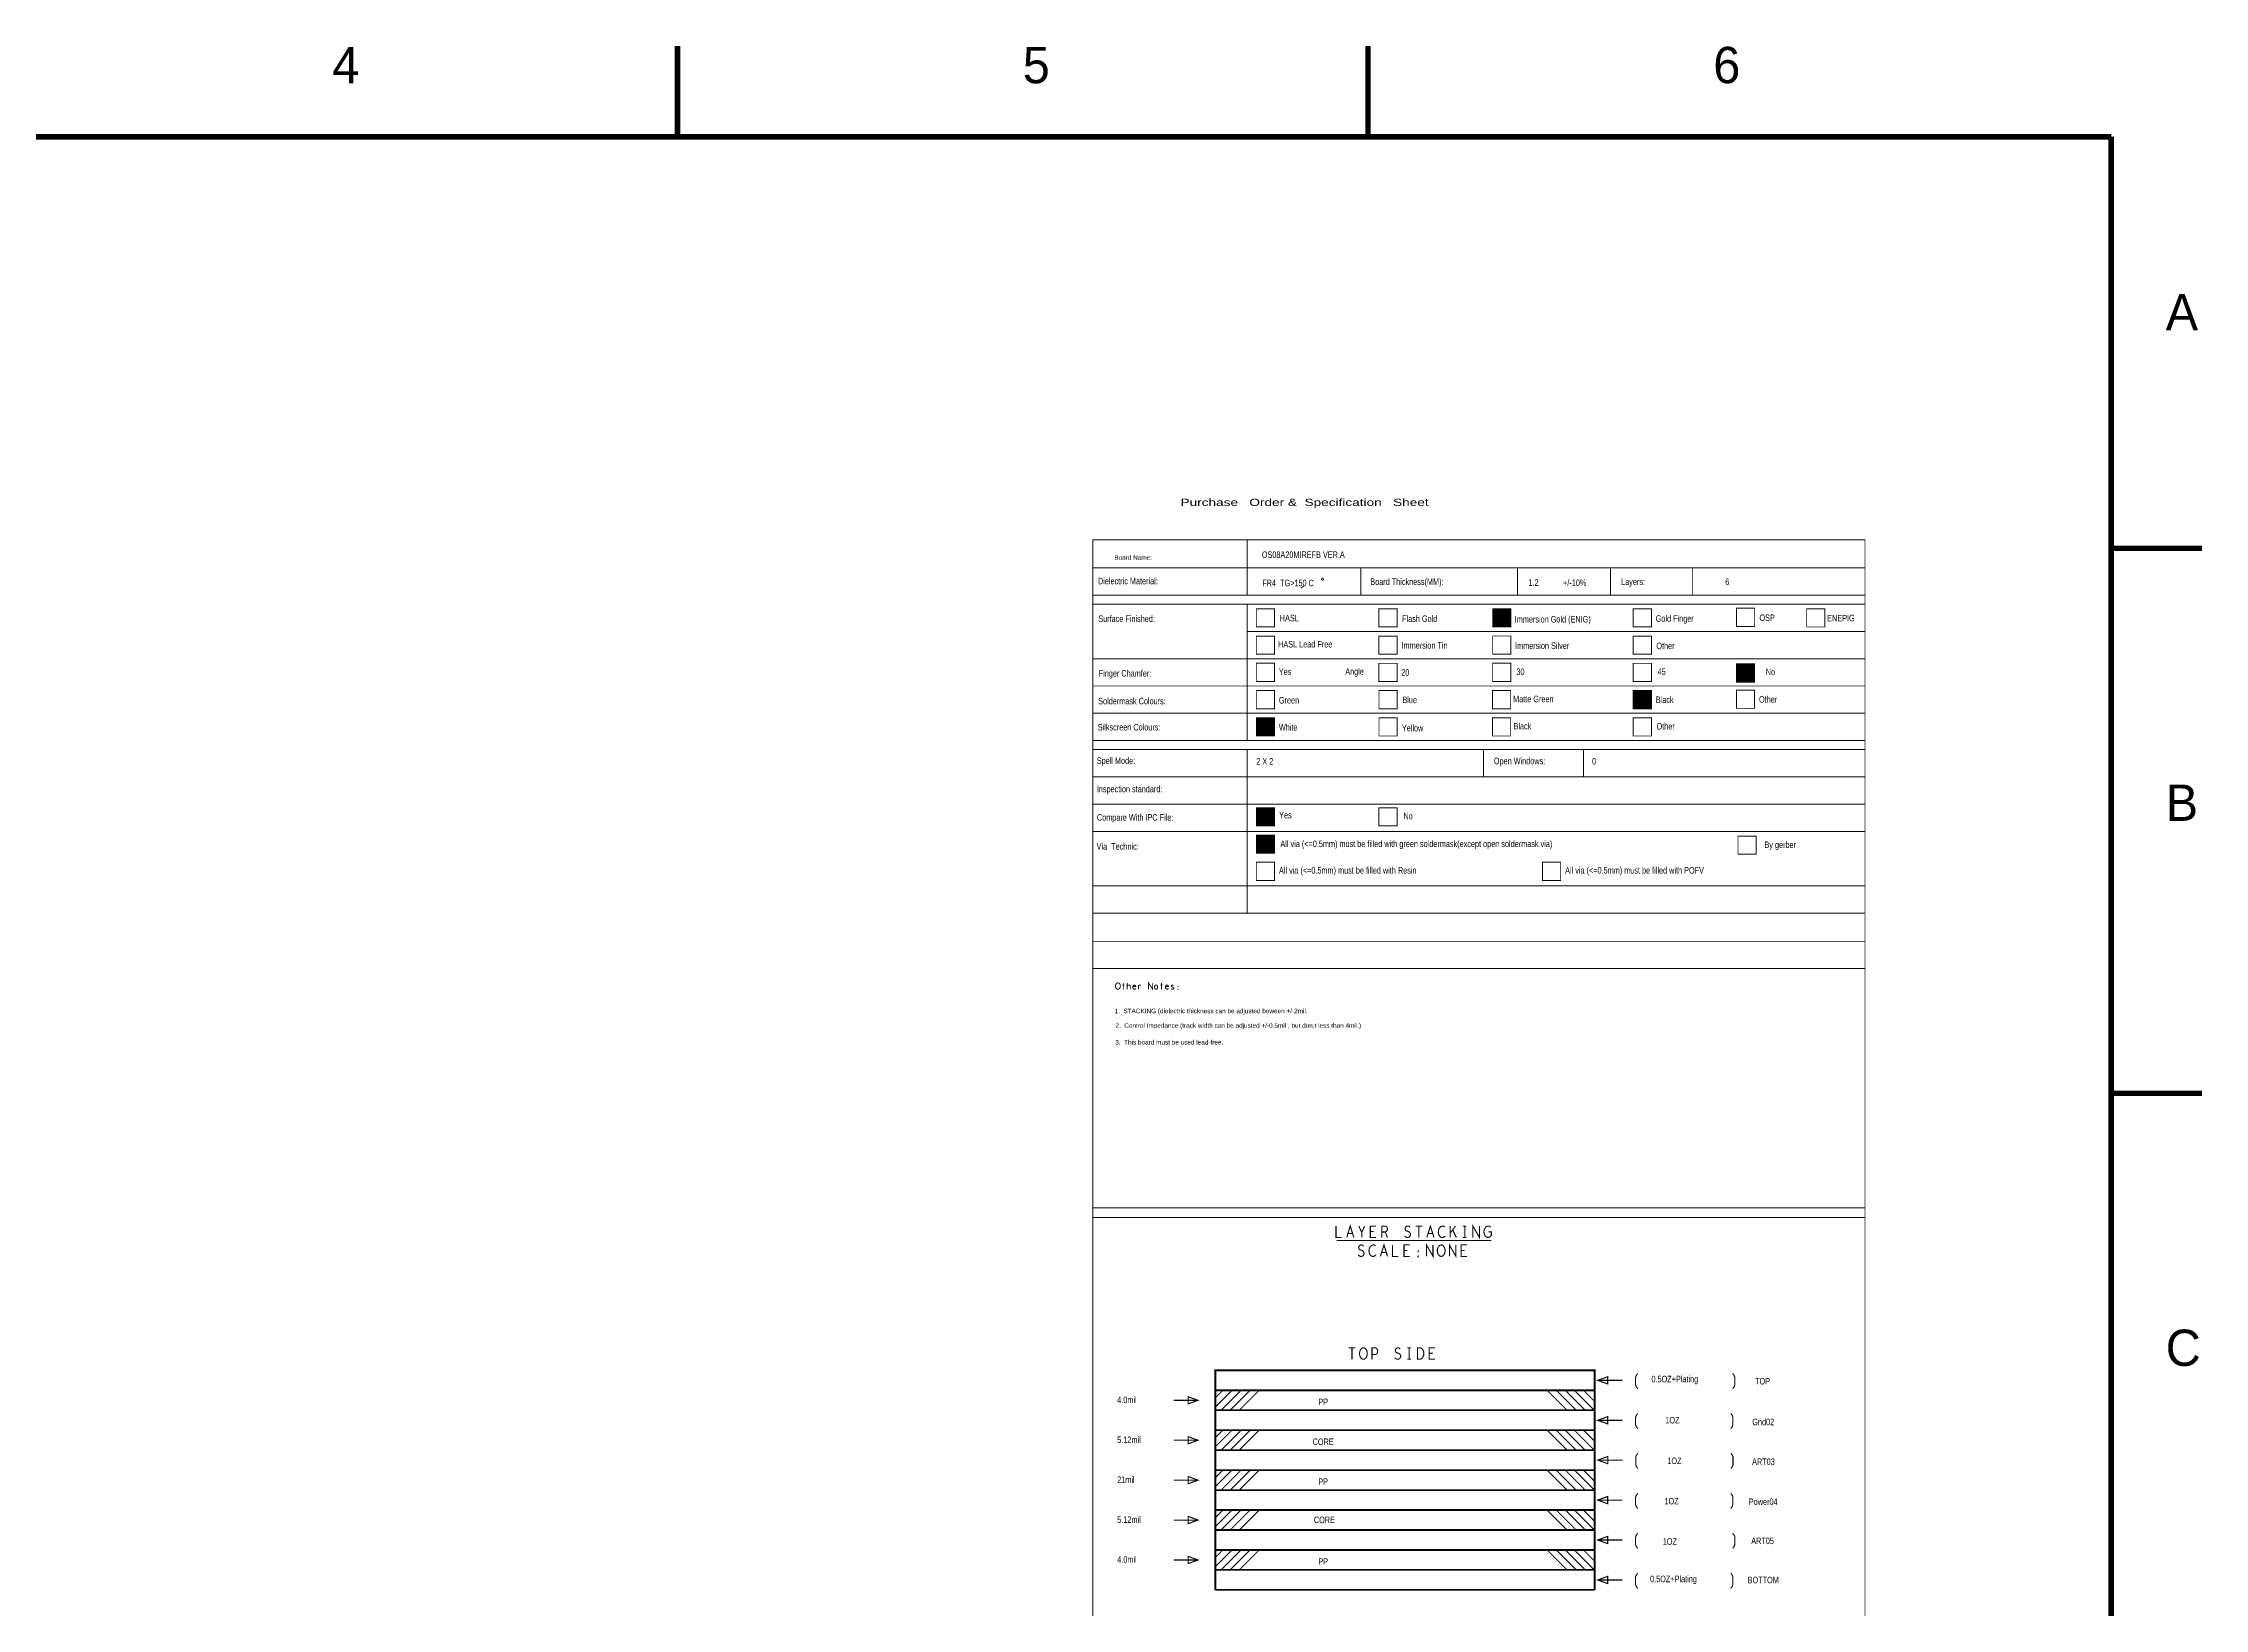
# Model space of a CAD drawing. Extents: x -173 to 447, y -249 to 197.
# Drawn here: x 145 to 447.2, y -21.7 to 197.1 of the extents above; entities that cross this region are included whole.
import ezdxf
from ezdxf.enums import TextEntityAlignment as Align

# ---------------------------------------------------------------- set-up
doc = ezdxf.new("R2010")
doc.units = 0
doc.layers.add('BG_DIMENSION', color=2, linetype='CONTINUOUS')
doc.layers.add('BG_SILKSCREEN_TOP', color=7, linetype='CONTINUOUS')

msp = doc.modelspace()

# ---------------------------------------------------------------- linework, layer by layer
at = {"layer": 'BG_DIMENSION'}
for points, const_width in [([(233.711242, 184.054242), (233.711242, 196.754242)], 0.762), ([(330.231242, 184.054242), (330.231242, 196.754242)], 0.762), ([(-159.734758, 184.054242), (434.117242, 184.054242)], 0.762), ([(434.117242, 184.054242), (434.117242, -235.807758)], 0.762), ([(446.817242, 126.523242), (434.117242, 126.523242)], 0.762), ([(291.755322, 123.793504), (399.705322, 123.793504)], 0.130048), ([(320.838322, 120.955562), (321.331082, 121.301002)], 0.127), ([(329.225402, 119.983504), (329.225402, 123.793504)], 0.130048), ([(351.13468, 119.991124), (351.13468, 123.793504)], 0.130048), ([(364.145322, 119.983504), (364.145322, 123.793504)], 0.130048), ([(375.613422, 119.983504), (375.613422, 123.793504)], 0.130048), ([(291.755322, 119.983504), (399.705322, 119.983504)], 0.130048), ([(291.755322, 118.713504), (399.705322, 118.713504)], 0.130048), ([(313.345322, 114.903504), (313.345322, 118.713504)], 0.130048), ([(317.155322, 115.533424), (317.155322, 118.073424), (314.615322, 118.073424), (314.615322, 115.533424), (317.155322, 115.533424)], 0.130048), ([(334.29448, 115.53317), (334.29448, 118.07317), (331.75448, 118.07317), (331.75448, 115.53317), (334.29448, 115.53317)], 0.130048), ([(350.194626, 115.54333), (350.194626, 118.08333), (347.654626, 118.08333), (347.654626, 115.54333), (350.194626, 115.54333)], 0.130048), ([(347.654626, 118.08333), (350.194626, 118.08333), (350.194626, 115.54333), (347.654626, 115.54333), (347.654626, 118.08333)], 0.130048), ([(350.194626, 115.54333), (350.194626, 118.08333), (347.654626, 118.08333), (347.654626, 115.54333), (350.194626, 115.54333)], 0.130048), ([(347.824044, 115.702588), (347.824044, 117.982492), (350.103948, 117.982492), (350.103948, 115.702588), (347.824044, 115.702588)], 0.29972), ([(347.824044, 117.900196), (350.103948, 117.900196)], 0.130048), ([(347.824044, 117.795548), (350.103948, 117.795548)], 0.130048), ([(369.85448, 115.53317), (369.85448, 118.07317), (367.31448, 118.07317), (367.31448, 115.53317), (369.85448, 115.53317)], 0.130048), ([(384.282696, 115.605814), (384.282696, 118.145814), (381.742696, 118.145814), (381.742696, 115.605814), (384.282696, 115.605814)], 0.130048), ([(394.087096, 115.529614), (394.087096, 118.069614), (391.547096, 118.069614), (391.547096, 115.529614), (394.087096, 115.529614)], 0.130048), ([(313.345322, 114.903504), (399.705322, 114.903504)], 0.130048), ([(313.345322, 111.093504), (313.345322, 114.903504)], 0.130048), ([(347.824044, 117.6909), (350.103948, 117.6909)], 0.130048), ([(347.824044, 117.586252), (350.103948, 117.586252)], 0.130048), ([(347.824044, 117.481604), (350.103948, 117.481604)], 0.130048), ([(347.824044, 117.376956), (350.103948, 117.376956)], 0.130048), ([(347.824044, 117.272308), (350.103948, 117.272308)], 0.130048), ([(347.824044, 117.16766), (350.103948, 117.16766)], 0.130048), ([(347.824044, 117.063012), (350.103948, 117.063012)], 0.130048), ([(347.824044, 116.958364), (350.103948, 116.958364)], 0.130048), ([(347.824044, 116.853716), (350.103948, 116.853716)], 0.130048), ([(347.824044, 116.749068), (350.103948, 116.749068)], 0.130048), ([(347.824044, 116.64442), (350.103948, 116.64442)], 0.130048), ([(347.824044, 116.539772), (350.103948, 116.539772)], 0.130048), ([(347.824044, 116.435124), (350.103948, 116.435124)], 0.130048), ([(347.824044, 116.330476), (350.103948, 116.330476)], 0.130048), ([(347.824044, 116.225828), (350.103948, 116.225828)], 0.130048), ([(347.824044, 116.12118), (350.103948, 116.12118)], 0.130048), ([(347.824044, 116.016532), (350.103948, 116.016532)], 0.130048), ([(347.824044, 115.911884), (350.103948, 115.911884)], 0.130048), ([(347.824044, 115.807236), (350.103948, 115.807236)], 0.130048), ([(317.155322, 111.723424), (317.155322, 114.263424), (314.615322, 114.263424), (314.615322, 111.723424), (317.155322, 111.723424)], 0.130048), ([(334.29448, 111.72317), (334.29448, 114.26317), (331.75448, 114.26317), (331.75448, 111.72317), (334.29448, 111.72317)], 0.130048), ([(350.194626, 111.73333), (350.194626, 114.27333), (347.654626, 114.27333), (347.654626, 111.73333), (350.194626, 111.73333)], 0.130048), ([(369.85448, 111.72317), (369.85448, 114.26317), (367.31448, 114.26317), (367.31448, 111.72317), (369.85448, 111.72317)], 0.130048), ([(291.755322, 111.093504), (399.705322, 111.093504)], 0.130048), ([(313.345322, 107.283504), (313.345322, 111.093504)], 0.130048), ([(317.155322, 107.913424), (317.155322, 110.453424), (314.615322, 110.453424), (314.615322, 107.913424), (317.155322, 107.913424)], 0.130048), ([(334.29448, 107.91317), (334.29448, 110.45317), (331.75448, 110.45317), (331.75448, 107.91317), (334.29448, 107.91317)], 0.130048), ([(350.194626, 107.92333), (350.194626, 110.46333), (347.654626, 110.46333), (347.654626, 107.92333), (350.194626, 107.92333)], 0.130048), ([(369.844574, 107.91317), (369.844574, 110.45317), (367.304574, 110.45317), (367.304574, 107.91317), (369.844574, 107.91317)], 0.130048), ([(384.256026, 107.79633), (384.256026, 110.33633), (381.716026, 110.33633), (381.716026, 107.79633), (384.256026, 107.79633)], 0.130048), ([(381.716026, 110.33633), (384.256026, 110.33633), (384.256026, 107.79633), (381.716026, 107.79633), (381.716026, 110.33633)], 0.130048), ([(384.256026, 107.79633), (384.256026, 110.33633), (381.716026, 110.33633), (381.716026, 107.79633), (384.256026, 107.79633)], 0.130048), ([(384.257296, 107.833414), (384.257296, 110.373414), (381.717296, 110.373414), (381.717296, 107.833414), (384.257296, 107.833414)], 0.130048), ([(381.885444, 107.955588), (381.885444, 110.235492), (384.165348, 110.235492), (384.165348, 107.955588), (381.885444, 107.955588)], 0.29972), ([(381.885444, 110.153196), (384.165348, 110.153196)], 0.130048), ([(381.885444, 110.048548), (384.165348, 110.048548)], 0.130048), ([(381.885444, 109.9439), (384.165348, 109.9439)], 0.130048), ([(381.885444, 109.839252), (384.165348, 109.839252)], 0.130048), ([(381.885444, 109.734604), (384.165348, 109.734604)], 0.130048), ([(381.885444, 109.629956), (384.165348, 109.629956)], 0.130048), ([(381.885444, 109.525308), (384.165348, 109.525308)], 0.130048), ([(381.885444, 109.42066), (384.165348, 109.42066)], 0.130048), ([(381.885444, 109.316012), (384.165348, 109.316012)], 0.130048), ([(381.885444, 109.211364), (384.165348, 109.211364)], 0.130048), ([(381.885444, 109.106716), (384.165348, 109.106716)], 0.130048), ([(381.885444, 109.002068), (384.165348, 109.002068)], 0.130048), ([(381.885444, 108.89742), (384.165348, 108.89742)], 0.130048), ([(381.885444, 108.792772), (384.165348, 108.792772)], 0.130048), ([(291.755322, 107.283504), (399.705322, 107.283504)], 0.130048), ([(313.345322, 103.473504), (313.345322, 107.283504)], 0.130048), ([(317.155322, 104.103424), (317.155322, 106.643424), (314.615322, 106.643424), (314.615322, 104.103424), (317.155322, 104.103424)], 0.130048), ([(317.155322, 104.103424), (317.155322, 106.643424), (314.615322, 106.643424), (314.615322, 104.103424), (317.155322, 104.103424)], 0.130048), ([(334.305402, 104.103424), (334.305402, 106.643424), (331.765402, 106.643424), (331.765402, 104.103424), (334.305402, 104.103424)], 0.130048), ([(350.175322, 104.103424), (350.175322, 106.643424), (347.635322, 106.643424), (347.635322, 104.103424), (350.175322, 104.103424)], 0.130048), ([(369.844574, 104.10317), (369.844574, 106.64317), (367.304574, 106.64317), (367.304574, 104.10317), (369.844574, 104.10317)], 0.130048), ([(367.45037, 104.258872), (367.45037, 106.538776), (369.730274, 106.538776), (369.730274, 104.258872), (367.45037, 104.258872)], 0.29972), ([(367.45037, 106.45648), (369.730274, 106.45648)], 0.130048), ([(367.45037, 106.351832), (369.730274, 106.351832)], 0.130048), ([(367.45037, 106.247184), (369.730274, 106.247184)], 0.130048), ([(367.45037, 106.142536), (369.730274, 106.142536)], 0.130048), ([(367.45037, 106.037888), (369.730274, 106.037888)], 0.130048), ([(367.45037, 105.93324), (369.730274, 105.93324)], 0.130048), ([(367.45037, 105.828592), (369.730274, 105.828592)], 0.130048), ([(367.45037, 105.723944), (369.730274, 105.723944)], 0.130048), ([(384.271774, 104.15397), (384.271774, 106.69397), (381.731774, 106.69397), (381.731774, 104.15397), (384.271774, 104.15397)], 0.130048), ([(381.885444, 108.688124), (384.165348, 108.688124)], 0.130048), ([(381.885444, 108.583476), (384.165348, 108.583476)], 0.130048), ([(381.885444, 108.478828), (384.165348, 108.478828)], 0.130048), ([(381.885444, 108.37418), (384.165348, 108.37418)], 0.130048), ([(381.885444, 108.269532), (384.165348, 108.269532)], 0.130048), ([(381.885444, 108.164884), (384.165348, 108.164884)], 0.130048), ([(381.885444, 108.060236), (384.165348, 108.060236)], 0.130048), ([(291.755322, 103.473504), (399.705322, 103.473504)], 0.130048), ([(313.345322, 99.663504), (313.345322, 103.473504)], 0.130048), ([(317.155322, 100.293424), (317.155322, 102.833424), (314.615322, 102.833424), (314.615322, 100.293424), (317.155322, 100.293424)], 0.130048), ([(317.155322, 100.293424), (317.155322, 102.833424), (314.615322, 102.833424), (314.615322, 100.293424), (317.155322, 100.293424)], 0.130048), ([(314.74537, 100.423472), (314.74537, 102.703376), (317.025274, 102.703376), (317.025274, 100.423472), (314.74537, 100.423472)], 0.29972), ([(334.305402, 100.293424), (334.305402, 102.833424), (331.765402, 102.833424), (331.765402, 100.293424), (334.305402, 100.293424)], 0.130048), ([(350.175322, 100.293424), (350.175322, 102.833424), (347.635322, 102.833424), (347.635322, 100.293424), (350.175322, 100.293424)], 0.130048), ([(369.844574, 100.29317), (369.844574, 102.83317), (367.304574, 102.83317), (367.304574, 100.29317), (369.844574, 100.29317)], 0.130048), ([(367.44529, 104.476042), (369.725194, 104.476042)], 0.130048), ([(367.45037, 105.619296), (369.730274, 105.619296)], 0.130048), ([(367.45037, 105.514648), (369.730274, 105.514648)], 0.130048), ([(367.45037, 105.41), (369.730274, 105.41)], 0.130048), ([(367.45037, 105.305352), (369.730274, 105.305352)], 0.130048), ([(367.45037, 105.200704), (369.730274, 105.200704)], 0.130048), ([(367.45037, 105.096056), (369.730274, 105.096056)], 0.130048), ([(367.45037, 104.991408), (369.730274, 104.991408)], 0.130048), ([(367.45037, 104.88676), (369.730274, 104.88676)], 0.130048), ([(367.45037, 104.782112), (369.730274, 104.782112)], 0.130048), ([(367.45037, 104.677464), (369.730274, 104.677464)], 0.130048), ([(367.45037, 104.572816), (369.730274, 104.572816)], 0.130048), ([(291.755322, 99.663504), (399.705322, 99.663504)], 0.130048), ([(314.74537, 102.62108), (317.025274, 102.62108)], 0.130048), ([(314.74537, 102.516432), (317.025274, 102.516432)], 0.130048), ([(314.74537, 102.411784), (317.025274, 102.411784)], 0.130048), ([(314.74537, 102.307136), (317.025274, 102.307136)], 0.130048), ([(314.74537, 102.202488), (317.025274, 102.202488)], 0.130048), ([(314.74537, 102.09784), (317.025274, 102.09784)], 0.130048), ([(314.74537, 101.993192), (317.025274, 101.993192)], 0.130048), ([(314.74537, 101.888544), (317.025274, 101.888544)], 0.130048), ([(314.74537, 101.783896), (317.025274, 101.783896)], 0.130048), ([(314.74537, 101.679248), (317.025274, 101.679248)], 0.130048), ([(314.74537, 101.5746), (317.025274, 101.5746)], 0.130048), ([(314.74537, 101.469952), (317.025274, 101.469952)], 0.130048), ([(314.74537, 101.365304), (317.025274, 101.365304)], 0.130048), ([(314.74537, 101.260656), (317.025274, 101.260656)], 0.130048), ([(314.74537, 101.156008), (317.025274, 101.156008)], 0.130048), ([(314.74537, 101.05136), (317.025274, 101.05136)], 0.130048), ([(314.74537, 100.946712), (317.025274, 100.946712)], 0.130048), ([(314.74537, 100.842064), (317.025274, 100.842064)], 0.130048), ([(314.74537, 100.737416), (317.025274, 100.737416)], 0.130048), ([(314.74537, 100.632768), (317.025274, 100.632768)], 0.130048), ([(314.74537, 100.52812), (317.025274, 100.52812)], 0.130048), ([(291.755322, 98.393504), (399.705322, 98.393504)], 0.130048), ([(313.345322, 90.763344), (313.345322, 98.333306)], 0.130048), ([(346.365322, 94.553278), (346.365322, 98.403156)], 0.130048), ([(360.335322, 94.573344), (360.335322, 98.393504)], 0.130048), ([(291.755322, 94.573344), (399.705322, 94.573344)], 0.130048), ([(291.755322, 90.763344), (399.705322, 90.763344)], 0.130048), ([(313.345322, 86.953344), (313.345322, 90.763344)], 0.130048), ([(317.160402, 87.720424), (317.160402, 90.260424), (314.620402, 90.260424), (314.620402, 87.720424), (317.160402, 87.720424)], 0.130048), ([(317.160402, 87.720424), (317.160402, 90.260424), (314.620402, 90.260424), (314.620402, 87.720424), (317.160402, 87.720424)], 0.130048), ([(314.75045, 87.850472), (314.75045, 90.130376), (317.030354, 90.130376), (317.030354, 87.850472), (314.75045, 87.850472)], 0.29972), ([(314.74537, 89.92108), (317.025274, 89.92108)], 0.130048), ([(314.75045, 90.04808), (317.030354, 90.04808)], 0.130048), ([(314.75045, 89.943432), (317.030354, 89.943432)], 0.130048), ([(314.75045, 89.838784), (317.030354, 89.838784)], 0.130048), ([(314.75045, 89.734136), (317.030354, 89.734136)], 0.130048), ([(314.75045, 89.629488), (317.030354, 89.629488)], 0.130048), ([(314.75045, 89.52484), (317.030354, 89.52484)], 0.130048), ([(314.75045, 89.420192), (317.030354, 89.420192)], 0.130048), ([(314.75045, 89.315544), (317.030354, 89.315544)], 0.130048), ([(314.75045, 89.210896), (317.030354, 89.210896)], 0.130048), ([(314.75045, 89.106248), (317.030354, 89.106248)], 0.130048), ([(314.75045, 89.0016), (317.030354, 89.0016)], 0.130048), ([(314.75045, 88.896952), (317.030354, 88.896952)], 0.130048), ([(314.75045, 88.792304), (317.030354, 88.792304)], 0.130048), ([(314.75045, 88.687656), (317.030354, 88.687656)], 0.130048), ([(314.75045, 88.583008), (317.030354, 88.583008)], 0.130048), ([(314.75045, 88.47836), (317.030354, 88.47836)], 0.130048), ([(314.75045, 88.373712), (317.030354, 88.373712)], 0.130048), ([(314.75045, 88.269064), (317.030354, 88.269064)], 0.130048), ([(314.75045, 88.164416), (317.030354, 88.164416)], 0.130048), ([(314.75045, 88.059768), (317.030354, 88.059768)], 0.130048), ([(314.75045, 87.95512), (317.030354, 87.95512)], 0.130048), ([(334.300322, 87.720424), (334.300322, 90.260424), (331.760322, 90.260424), (331.760322, 87.720424), (334.300322, 87.720424)], 0.130048), ([(291.755322, 86.953344), (399.705322, 86.953344)], 0.130048), ([(313.345322, 83.143344), (313.345322, 86.953344)], 0.130048), ([(317.155322, 83.910424), (317.155322, 86.450424), (314.615322, 86.450424), (314.615322, 83.910424), (317.155322, 83.910424)], 0.130048), ([(317.155322, 83.910424), (317.155322, 86.450424), (314.615322, 86.450424), (314.615322, 83.910424), (317.155322, 83.910424)], 0.130048), ([(317.155322, 83.910424), (317.155322, 86.450424), (314.615322, 86.450424), (314.615322, 83.910424), (317.155322, 83.910424)], 0.130048), ([(314.74537, 84.040472), (314.74537, 86.320376), (317.025274, 86.320376), (317.025274, 84.040472), (314.74537, 84.040472)], 0.29972), ([(314.74537, 86.23808), (317.025274, 86.23808)], 0.130048), ([(314.74537, 86.133432), (317.025274, 86.133432)], 0.130048), ([(314.74537, 86.028784), (317.025274, 86.028784)], 0.130048), ([(314.74537, 85.924136), (317.025274, 85.924136)], 0.130048), ([(314.74537, 85.819488), (317.025274, 85.819488)], 0.130048), ([(314.74537, 85.71484), (317.025274, 85.71484)], 0.130048), ([(314.74537, 85.610192), (317.025274, 85.610192)], 0.130048), ([(314.74537, 85.505544), (317.025274, 85.505544)], 0.130048), ([(314.74537, 85.400896), (317.025274, 85.400896)], 0.130048), ([(314.74537, 85.296248), (317.025274, 85.296248)], 0.130048), ([(314.74537, 85.1916), (317.025274, 85.1916)], 0.130048), ([(314.74537, 85.086952), (317.025274, 85.086952)], 0.130048), ([(314.74537, 84.982304), (317.025274, 84.982304)], 0.130048), ([(314.74537, 84.877656), (317.025274, 84.877656)], 0.130048), ([(314.74537, 84.773008), (317.025274, 84.773008)], 0.130048), ([(314.74537, 84.66836), (317.025274, 84.66836)], 0.130048), ([(314.74537, 84.563712), (317.025274, 84.563712)], 0.130048), ([(384.485642, 83.758024), (384.485642, 86.298024), (381.945642, 86.298024), (381.945642, 83.758024), (384.485642, 83.758024)], 0.130048), ([(313.345322, 79.333344), (313.345322, 83.143344)], 0.130048), ([(317.155322, 80.100424), (317.155322, 82.640424), (314.615322, 82.640424), (314.615322, 80.100424), (317.155322, 80.100424)], 0.130048), ([(314.74537, 84.459064), (317.025274, 84.459064)], 0.130048), ([(314.74537, 84.354416), (317.025274, 84.354416)], 0.130048), ([(314.74537, 84.249768), (317.025274, 84.249768)], 0.130048), ([(314.74537, 84.14512), (317.025274, 84.14512)], 0.130048), ([(357.160322, 80.100424), (357.160322, 82.640424), (354.620322, 82.640424), (354.620322, 80.100424), (357.160322, 80.100424)], 0.130048), ([(291.755322, 79.333344), (399.705322, 79.333344)], 0.130048), ([(313.345322, 75.523344), (313.345322, 79.333344)], 0.130048), ([(291.755322, 77.045312), (291.755322, -176.16678)], 0.130048), ([(291.755322, 75.523344), (399.705322, 75.523344)], 0.130048), ([(399.705322, 75.453494), (399.705322, -175.986694)], 0.130048), ([(291.755322, 71.543164), (399.705322, 71.543164)], 0.130048), ([(291.755322, 67.803268), (399.705322, 67.803268)], 0.130048), ([(295.269158, 64.88684), (295.167558, 64.901572), (295.078658, 64.961008), (295.002458, 65.049908), (294.951658, 65.15354), (294.926258, 65.272158), (294.926258, 65.390522), (294.951658, 65.50914), (295.002458, 65.612772), (295.078658, 65.701672), (295.167558, 65.761108), (295.269158, 65.77584), (295.370758, 65.761108), (295.459658, 65.701672), (295.535858, 65.612772), (295.586658, 65.50914), (295.612058, 65.390522), (295.612058, 65.272158), (295.586658, 65.15354), (295.535858, 65.049908), (295.459658, 64.961008), (295.370758, 64.901572), (295.269158, 64.88684)], 0.130048), ([(295.853358, 65.479422), (296.208958, 65.479422)], 0.130048), ([(296.031158, 65.77584), (296.031158, 64.88684)], 0.130048), ([(296.577258, 64.88684), (296.577258, 65.77584)], 0.130048), ([(296.577258, 65.346072), (296.640758, 65.42024), (296.704258, 65.46469), (296.805858, 65.479422), (296.882058, 65.46469), (296.970958, 65.405508), (297.009058, 65.316608), (297.009058, 64.88684)], 0.130048), ([(297.364658, 65.28689), (297.771058, 65.28689), (297.732958, 65.390522), (297.669458, 65.449958), (297.580558, 65.479422), (297.491658, 65.46469), (297.415458, 65.42024), (297.364658, 65.316608), (297.339258, 65.227708), (297.339258, 65.138808), (297.364658, 65.049908), (297.428158, 64.961008), (297.504358, 64.901572), (297.593258, 64.88684), (297.682158, 64.916558), (297.771058, 65.005458)], 0.130048), ([(298.139358, 65.361058), (298.202858, 65.42024), (298.266358, 65.46469), (298.355258, 65.479422), (298.418758, 65.46469), (298.494958, 65.42024)], 0.130048), ([(298.139358, 64.88684), (298.139358, 65.479422)], 0.130048), ([(299.549058, 64.88684), (299.549058, 65.77584), (300.133258, 64.88684), (300.133258, 65.77584)], 0.130048), ([(300.603158, 64.88684), (300.526958, 64.901572), (300.450758, 64.961008), (300.399958, 65.06464), (300.374558, 65.183258), (300.399958, 65.301622), (300.450758, 65.405508), (300.526958, 65.46469), (300.603158, 65.479422), (300.679358, 65.46469), (300.755558, 65.405508), (300.806358, 65.301622), (300.819058, 65.183258), (300.806358, 65.06464), (300.755558, 64.961008), (300.679358, 64.901572), (300.603158, 64.88684)], 0.130048), ([(301.187358, 65.479422), (301.542958, 65.479422)], 0.130048), ([(301.365158, 65.77584), (301.365158, 64.88684)], 0.130048), ([(301.936658, 65.28689), (302.343058, 65.28689), (302.304958, 65.390522), (302.241458, 65.449958), (302.152558, 65.479422), (302.063658, 65.46469), (301.987458, 65.42024), (301.936658, 65.316608), (301.911258, 65.227708), (301.911258, 65.138808), (301.936658, 65.049908), (302.000158, 64.961008), (302.076358, 64.901572), (302.165258, 64.88684), (302.254158, 64.916558), (302.343058, 65.005458)], 0.130048), ([(302.698658, 64.990472), (302.762158, 64.93129), (302.851058, 64.88684), (302.927258, 64.88684), (303.003458, 64.916558), (303.054258, 64.961008), (303.079658, 65.02019), (303.066958, 65.10909), (303.016158, 65.15354), (302.787558, 65.24244), (302.736758, 65.346072), (302.762158, 65.42024), (302.812958, 65.46469), (302.889158, 65.479422), (302.965358, 65.46469), (303.041558, 65.42024)], 0.130048), ([(303.651158, 65.257172), (303.625758, 65.272158), (303.625758, 65.301622), (303.651158, 65.316608), (303.676558, 65.301622), (303.676558, 65.272158), (303.651158, 65.257172)], 0.130048), ([(303.651158, 64.857122), (303.625758, 64.872108), (303.625758, 64.901572), (303.651158, 64.916558), (303.676558, 64.901572), (303.676558, 64.872108), (303.651158, 64.857122)], 0.130048), ([(446.817242, 50.323242), (434.117242, 50.323242)], 0.762), ([(291.755322, 34.33318), (399.705322, 34.33318)], 0.130048), ([(291.755322, 32.97428), (399.705322, 32.97428)], 0.130048), ([(325.75246, 31.783528), (325.75246, 30.183328), (326.548496, 30.183328)], 0.1524), ([(327.253346, 30.183328), (327.750678, 31.783528), (328.24801, 30.183328)], 0.1524), ([(328.06894, 30.743398), (327.432416, 30.743398)], 0.1524), ([(329.350878, 30.183328), (329.350878, 30.903418), (328.95286, 31.783528)], 0.1524), ([(329.748896, 31.783528), (329.350878, 30.903418)], 0.1524), ([(331.349096, 30.183328), (330.55306, 30.183328), (330.55306, 31.783528), (331.349096, 31.783528)], 0.1524), ([(331.03058, 31.010098), (330.55306, 31.010098)], 0.1524), ([(332.15326, 30.183328), (332.15326, 31.783528), (332.650846, 31.783528), (332.80985, 31.703518), (332.909418, 31.596838), (332.949296, 31.383478), (332.909418, 31.170118), (332.790038, 31.036768), (332.650846, 30.956758), (332.15326, 30.956758)], 0.1524), ([(332.650846, 30.956758), (332.949296, 30.183328)], 0.1524), ([(335.333848, 30.396688), (335.493106, 30.263338), (335.672176, 30.183328), (335.83118, 30.183328), (335.990438, 30.263338), (336.109818, 30.396688), (336.169508, 30.583378), (336.12963, 30.770068), (336.030316, 30.930088), (335.851246, 31.036768), (335.612486, 31.090108), (335.47304, 31.196788), (335.41335, 31.383478), (335.453228, 31.570168), (335.552796, 31.703518), (335.691988, 31.783528), (335.83118, 31.783528), (335.970626, 31.730188), (336.090006, 31.596838)], 0.1524), ([(336.89417, 31.783528), (337.809586, 31.783528)], 0.1524), ([(337.351878, 31.783528), (337.351878, 30.183328)], 0.1524), ([(338.454746, 30.183328), (338.952078, 31.783528), (339.44941, 30.183328)], 0.1524), ([(339.27034, 30.743398), (338.633816, 30.743398)], 0.1524), ([(340.98992, 31.650178), (340.87054, 31.730188), (340.731348, 31.783528), (340.57209, 31.783528), (340.39302, 31.703518), (340.253828, 31.570168), (340.15426, 31.410148), (340.074758, 31.143448), (340.054946, 30.903418), (340.09457, 30.663388), (340.15426, 30.503368), (340.27364, 30.343348), (340.413086, 30.236668), (340.552278, 30.183328), (340.69147, 30.183328), (340.830916, 30.236668), (340.950296, 30.316678), (341.04961, 30.423358)], 0.1524), ([(342.47074, 31.783528), (341.714836, 30.796738)], 0.1524), ([(341.714836, 30.183328), (341.714836, 31.783528)], 0.1524), ([(342.59012, 30.183328), (342.05291, 31.250128)], 0.1524), ([(343.513918, 31.783528), (343.991438, 31.783528)], 0.1524), ([(343.513918, 30.183328), (343.991438, 30.183328)], 0.1524), ([(343.752678, 31.783528), (343.752678, 30.183328)], 0.1524), ([(344.89517, 30.183328), (344.89517, 31.783528), (345.810586, 30.183328), (345.810586, 31.783528)], 0.1524), ([(347.072458, 30.983428), (347.470476, 30.983428), (347.470476, 30.503368), (347.351096, 30.343348), (347.21165, 30.236668), (347.012768, 30.183328), (346.813886, 30.236668), (346.67444, 30.343348), (346.55506, 30.503368), (346.475558, 30.690058), (346.43568, 30.903418), (346.43568, 31.090108), (346.475558, 31.250128), (346.55506, 31.436818), (346.67444, 31.596838), (346.79382, 31.703518), (346.953078, 31.783528), (347.09227, 31.783528), (347.251528, 31.730188), (347.370908, 31.623508)], 0.1524), ([(347.473778, 29.751528), (325.858378, 29.751528)], 0.1524), ([(328.844148, 27.755088), (329.003406, 27.621738), (329.182476, 27.541728), (329.34148, 27.541728), (329.500738, 27.621738), (329.620118, 27.755088), (329.679808, 27.941778), (329.63993, 28.128468), (329.540616, 28.288488), (329.361546, 28.395168), (329.122786, 28.448508), (328.98334, 28.555188), (328.92365, 28.741878), (328.963528, 28.928568), (329.063096, 29.061918), (329.202288, 29.141928), (329.34148, 29.141928), (329.480926, 29.088588), (329.600306, 28.955238)], 0.1524), ([(331.29982, 29.008578), (331.18044, 29.088588), (331.041248, 29.141928), (330.88199, 29.141928), (330.70292, 29.061918), (330.563728, 28.928568), (330.46416, 28.768548), (330.384658, 28.501848), (330.364846, 28.261818), (330.40447, 28.021788), (330.46416, 27.861768), (330.58354, 27.701748), (330.722986, 27.595068), (330.862178, 27.541728), (331.00137, 27.541728), (331.140816, 27.595068), (331.260196, 27.675078), (331.35951, 27.781758)], 0.1524), ([(331.965046, 27.541728), (332.462378, 29.141928), (332.95971, 27.541728)], 0.1524), ([(332.78064, 28.101798), (332.144116, 28.101798)], 0.1524), ([(333.66456, 29.141928), (333.66456, 27.541728), (334.460596, 27.541728)], 0.1524), ([(336.060796, 27.541728), (335.26476, 27.541728), (335.26476, 29.141928), (336.060796, 29.141928)], 0.1524), ([(335.74228, 28.368498), (335.26476, 28.368498)], 0.1524), ([(337.262978, 28.208478), (337.2231, 28.235148), (337.2231, 28.288488), (337.262978, 28.315158), (337.302856, 28.288488), (337.302856, 28.235148), (337.262978, 28.208478)], 0.1524), ([(337.262978, 27.488388), (337.2231, 27.515058), (337.2231, 27.568398), (337.262978, 27.595068), (337.302856, 27.568398), (337.302856, 27.515058), (337.262978, 27.488388)], 0.1524), ([(338.40547, 27.541728), (338.40547, 29.141928), (339.320886, 27.541728), (339.320886, 29.141928)], 0.1524), ([(340.463378, 27.541728), (340.30412, 27.568398), (340.164928, 27.675078), (340.045548, 27.835098), (339.966046, 28.021788), (339.926168, 28.235148), (339.926168, 28.448508), (339.966046, 28.661868), (340.045548, 28.848558), (340.164928, 29.008578), (340.30412, 29.115258), (340.463378, 29.141928), (340.622636, 29.115258), (340.761828, 29.008578), (340.881208, 28.848558), (340.96071, 28.661868), (341.000588, 28.448508), (341.000588, 28.235148), (340.96071, 28.021788), (340.881208, 27.835098), (340.761828, 27.675078), (340.622636, 27.568398), (340.463378, 27.541728)], 0.1524), ([(341.60587, 27.541728), (341.60587, 29.141928), (342.521286, 27.541728), (342.521286, 29.141928)], 0.1524), ([(344.061796, 27.541728), (343.26576, 27.541728), (343.26576, 29.141928), (344.061796, 29.141928)], 0.1524), ([(343.74328, 28.368498), (343.26576, 28.368498)], 0.1524), ([(327.529952, 14.760956), (328.445368, 14.760956)], 0.1524), ([(327.98766, 14.760956), (327.98766, 13.160756)], 0.1524), ([(329.58786, 13.160756), (329.428602, 13.187426), (329.28941, 13.294106), (329.17003, 13.454126), (329.090528, 13.640816), (329.05065, 13.854176), (329.05065, 14.067536), (329.090528, 14.280896), (329.17003, 14.467586), (329.28941, 14.627606), (329.428602, 14.734286), (329.58786, 14.760956), (329.747118, 14.734286), (329.88631, 14.627606), (330.00569, 14.467586), (330.085192, 14.280896), (330.12507, 14.067536), (330.12507, 13.854176), (330.085192, 13.640816), (330.00569, 13.454126), (329.88631, 13.294106), (329.747118, 13.187426), (329.58786, 13.160756)], 0.1524), ([(330.790042, 13.160756), (330.790042, 14.760956), (331.267562, 14.760956), (331.42682, 14.680946), (331.5462, 14.494256), (331.586078, 14.280896), (331.5462, 14.067536), (331.446632, 13.907516), (331.267562, 13.827506), (330.790042, 13.827506)], 0.1524), ([(333.97063, 13.374116), (334.129888, 13.240766), (334.308958, 13.160756), (334.467962, 13.160756), (334.62722, 13.240766), (334.7466, 13.374116), (334.80629, 13.560806), (334.766412, 13.747496), (334.667098, 13.907516), (334.488028, 14.014196), (334.249268, 14.067536), (334.109822, 14.174216), (334.050132, 14.360906), (334.09001, 14.547596), (334.189578, 14.680946), (334.32877, 14.760956), (334.467962, 14.760956), (334.607408, 14.707616), (334.726788, 14.574266)], 0.1524), ([(335.7499, 14.760956), (336.22742, 14.760956)], 0.1524), ([(335.7499, 13.160756), (336.22742, 13.160756)], 0.1524), ([(335.98866, 14.760956), (335.98866, 13.160756)], 0.1524), ([(337.151218, 13.160756), (337.151218, 14.760956), (337.548982, 14.760956), (337.70824, 14.680946), (337.82762, 14.574266), (337.927188, 14.414246), (338.00669, 14.227556), (338.026502, 13.960856), (338.00669, 13.694156), (337.927188, 13.507466), (337.82762, 13.347446), (337.70824, 13.240766), (337.548982, 13.160756), (337.151218, 13.160756)], 0.1524), ([(339.587078, 13.160756), (338.791042, 13.160756), (338.791042, 14.760956), (339.587078, 14.760956)], 0.1524), ([(339.268562, 13.987526), (338.791042, 13.987526)], 0.1524), ([(308.897782, 11.614404), (361.907582, 11.614404), (361.907582, -7.915656), (308.897782, -7.915656), (308.897782, 11.614404)], 0.254), ([(362.336588, 10.217404), (363.733588, 9.709404), (363.733588, 10.725404), (362.336588, 10.217404)], 0.1524), ([(362.336588, 10.217404), (365.790988, 10.217404)], 0.1524), ([(367.93297, 9.042146), (367.734088, 9.308846), (367.63452, 9.575546), (367.63452, 10.642346), (367.734088, 10.909046), (367.93297, 11.175746)], 0.1524), ([(381.207772, 9.044432), (381.406654, 9.311132), (381.506222, 9.577832), (381.506222, 10.644632), (381.406654, 10.911332), (381.207772, 11.178032)], 0.1524), ([(306.472082, 7.423404), (303.043082, 7.423404)], 0.1524), ([(306.472082, 7.423404), (305.075082, 7.931404), (305.075082, 6.915404), (306.472082, 7.423404)], 0.1524), ([(308.897782, 8.824214), (361.907582, 8.824214)], 0.254), ([(308.897782, 6.034278), (361.907582, 6.034278)], 0.254), ([(308.897782, 6.50748), (311.183782, 8.79348)], 0.1524), ([(309.913782, 8.79348), (308.897782, 7.77748)], 0.1524), ([(312.453782, 8.79348), (309.786782, 6.12648)], 0.1524), ([(311.056782, 6.12648), (313.723782, 8.79348)], 0.1524), ([(314.993782, 8.79348), (312.326782, 6.12648)], 0.1524), ([(355.278182, 8.813546), (358.072182, 6.019546)], 0.1524), ([(359.342182, 6.019546), (356.548182, 8.813546)], 0.1524), ([(357.818182, 8.813546), (360.612182, 6.019546)], 0.1524), ([(361.882182, 6.019546), (359.088182, 8.813546)], 0.1524), ([(360.358182, 8.813546), (361.882182, 7.289546)], 0.1524), ([(308.897782, 3.244342), (361.907582, 3.244342)], 0.254), ([(309.913782, 3.213608), (308.897782, 2.197608)], 0.1524), ([(308.897782, 0.927608), (311.183782, 3.213608)], 0.1524), ([(312.453782, 3.213608), (309.786782, 0.546608)], 0.1524), ([(311.056782, 0.546608), (313.723782, 3.213608)], 0.1524), ([(314.993782, 3.213608), (312.326782, 0.546608)], 0.1524), ([(355.278182, 3.233674), (358.072182, 0.439674)], 0.1524), ([(359.342182, 0.439674), (356.548182, 3.233674)], 0.1524), ([(357.818182, 3.233674), (360.612182, 0.439674)], 0.1524), ([(361.882182, 0.439674), (359.088182, 3.233674)], 0.1524), ([(360.358182, 3.233674), (361.882182, 1.709674)], 0.1524), ([(362.336588, 4.629404), (363.733588, 4.121404), (363.733588, 5.137404), (362.336588, 4.629404)], 0.1524), ([(362.336588, 4.629404), (365.790988, 4.629404)], 0.1524), ([(367.93297, 3.454146), (367.734088, 3.720846), (367.63452, 3.987546), (367.63452, 5.054346), (367.734088, 5.321046), (367.93297, 5.587746)], 0.1524), ([(380.933706, 3.454146), (381.132588, 3.720846), (381.232156, 3.987546), (381.232156, 5.054346), (381.132588, 5.321046), (380.933706, 5.587746)], 0.1524), ([(306.472082, 1.843532), (303.043082, 1.843532)], 0.1524), ([(306.472082, 1.843532), (305.075082, 2.351532), (305.075082, 1.335532), (306.472082, 1.843532)], 0.1524), ([(308.897782, 0.454406), (361.907582, 0.454406)], 0.254), ([(367.95837, -2.110994), (367.759488, -1.844294), (367.65992, -1.577594), (367.65992, -0.510794), (367.759488, -0.244094), (367.95837, 0.022606)], 0.1524), ([(380.959106, -2.110994), (381.157988, -1.844294), (381.257556, -1.577594), (381.257556, -0.510794), (381.157988, -0.244094), (380.959106, 0.022606)], 0.1524), ([(308.897782, -2.33553), (361.907582, -2.33553)], 0.254), ([(309.913782, -2.366518), (308.897782, -3.382518)], 0.1524), ([(308.897782, -4.652518), (311.183782, -2.366518)], 0.1524), ([(312.453782, -2.366518), (309.786782, -5.033518)], 0.1524), ([(311.056782, -5.033518), (313.723782, -2.366518)], 0.1524), ([(314.993782, -2.366518), (312.326782, -5.033518)], 0.1524), ([(355.278182, -2.346452), (358.072182, -5.140452)], 0.1524), ([(359.342182, -5.140452), (356.548182, -2.346452)], 0.1524), ([(357.818182, -2.346452), (360.612182, -5.140452)], 0.1524), ([(361.882182, -5.140452), (359.088182, -2.346452)], 0.1524), ([(360.358182, -2.346452), (361.882182, -3.870452)], 0.1524), ([(362.361988, -0.935736), (363.758988, -1.443736), (363.758988, -0.427736), (362.361988, -0.935736)], 0.1524), ([(362.361988, -0.935736), (365.816388, -0.935736)], 0.1524), ([(306.472082, -3.736594), (303.043082, -3.736594)], 0.1524), ([(306.472082, -3.736594), (305.075082, -3.228594), (305.075082, -4.244594), (306.472082, -3.736594)], 0.1524), ([(308.897782, -5.12572), (361.907582, -5.12572)], 0.254), ([(362.336588, -6.530594), (363.733588, -7.038594), (363.733588, -6.022594), (362.336588, -6.530594)], 0.1524), ([(367.93297, -7.705852), (367.734088, -7.439152), (367.63452, -7.172452), (367.63452, -6.105652), (367.734088, -5.838952), (367.93297, -5.572252)], 0.1524), ([(380.933706, -7.705852), (381.132588, -7.439152), (381.232156, -7.172452), (381.232156, -6.105652), (381.132588, -5.838952), (380.933706, -5.572252)], 0.1524), ([(306.472082, -9.31672), (305.075082, -8.80872), (305.075082, -9.82472), (306.472082, -9.31672)], 0.1524), ([(308.897782, -7.915656), (308.897782, -19.075654)], 0.254), ([(308.897782, -10.232644), (311.183782, -7.946644)], 0.1524), ([(309.913782, -7.946644), (308.897782, -8.962644)], 0.1524), ([(312.453782, -7.946644), (309.786782, -10.613644)], 0.1524), ([(311.056782, -10.613644), (313.723782, -7.946644)], 0.1524), ([(314.993782, -7.946644), (312.326782, -10.613644)], 0.1524), ([(355.278182, -7.926578), (358.072182, -10.720578)], 0.1524), ([(359.342182, -10.720578), (356.548182, -7.926578)], 0.1524), ([(357.818182, -7.926578), (360.612182, -10.720578)], 0.1524), ([(361.882182, -10.720578), (359.088182, -7.926578)], 0.1524), ([(360.358182, -7.926578), (361.882182, -9.450578)], 0.1524), ([(361.907582, -7.915656), (361.907582, -10.705592)], 0.254), ([(362.336588, -6.530594), (365.790988, -6.530594)], 0.1524), ([(306.472082, -9.31672), (303.043082, -9.31672)], 0.1524), ([(361.907582, -19.075654), (361.907582, -10.705592), (308.897782, -10.705592)], 0.254), ([(362.336588, -12.102592), (363.733588, -12.610592), (363.733588, -11.594592), (362.336588, -12.102592)], 0.1524), ([(362.336588, -12.102592), (365.790988, -12.102592)], 0.1524), ([(367.93297, -13.27785), (367.734088, -13.01115), (367.63452, -12.74445), (367.63452, -11.67765), (367.734088, -11.41095), (367.93297, -11.14425)], 0.1524), ([(381.207772, -13.275564), (381.406654, -13.008864), (381.506222, -12.742164), (381.506222, -11.675364), (381.406654, -11.408664), (381.207772, -11.141964)], 0.1524), ([(306.472082, -14.896592), (303.043082, -14.896592)], 0.1524), ([(306.472082, -14.896592), (305.075082, -14.388592), (305.075082, -15.404592), (306.472082, -14.896592)], 0.1524), ([(308.897782, -13.495782), (361.907582, -13.495782)], 0.254), ([(308.897782, -15.812516), (311.183782, -13.526516)], 0.1524), ([(309.913782, -13.526516), (308.897782, -14.542516)], 0.1524), ([(312.453782, -13.526516), (309.786782, -16.193516)], 0.1524), ([(311.056782, -16.193516), (313.723782, -13.526516)], 0.1524), ([(314.993782, -13.526516), (312.326782, -16.193516)], 0.1524), ([(355.278182, -13.50645), (358.072182, -16.30045)], 0.1524), ([(359.342182, -16.30045), (356.548182, -13.50645)], 0.1524), ([(357.818182, -13.50645), (360.612182, -16.30045)], 0.1524), ([(361.882182, -16.30045), (359.088182, -13.50645)], 0.1524), ([(360.358182, -13.50645), (361.882182, -15.03045)], 0.1524), ([(308.897782, -16.285718), (361.907582, -16.285718)], 0.254), ([(362.336588, -17.690592), (363.733588, -18.198592), (363.733588, -17.182592), (362.336588, -17.690592)], 0.1524), ([(362.336588, -17.690592), (365.790988, -17.690592)], 0.1524), ([(367.93297, -18.86585), (367.734088, -18.59915), (367.63452, -18.33245), (367.63452, -17.26565), (367.734088, -16.99895), (367.93297, -16.73225)], 0.1524), ([(380.933706, -18.86585), (381.132588, -18.59915), (381.232156, -18.33245), (381.232156, -17.26565), (381.132588, -16.99895), (380.933706, -16.73225)], 0.1524), ([(308.897782, -19.075654), (361.907582, -19.075654)], 0.254)]:
    msp.add_lwpolyline(points, dxfattribs=dict(at, const_width=const_width))
for points in [[(291.755322, 77.045312, 0.130048, 0.130048, 0), (291.755322, 123.793504, 0.127, 0.127, 0), (291.755322, 127.696722, 0.127, 0.127, 0), (399.705322, 127.696722, 0.127, 0.127, 0), (399.705322, 123.793504, 0.130048, 0.130048, 0), (399.705322, 75.523344, 0.130048, 0.130048, 0)], [(313.345322, 119.991124, 0.130048, 0.130048, 0), (313.345322, 123.793504, 0.127, 0.127, 0), (313.345322, 127.696722, 0.127, 0.127, 0), (314.122562, 127.696722, 0.127, 0.127, 0)]]:
    msp.add_lwpolyline(points, format="xyseb", dxfattribs=at)
at = {"layer": 'BG_DIMENSION', "const_width": 0.127}
msp.add_lwpolyline([(324.005194, 122.210322, 1), (323.73697, 122.210322, 1), (324.005194, 122.210322)], format="xyb", dxfattribs=at)
at = {"layer": 'BG_SILKSCREEN_TOP', "const_width": 0.762}
for points in [[(233.711242, 184.054242), (233.711242, 196.754242)], [(330.231242, 184.054242), (330.231242, 196.754242)], [(-159.734758, 184.054242), (434.117242, 184.054242)], [(434.117242, 184.054242), (434.117242, -235.807758)], [(446.817242, 126.523242), (434.117242, 126.523242)], [(446.817242, 50.323242), (434.117242, 50.323242)]]:
    msp.add_lwpolyline(points, dxfattribs=at)

# ---------------------------------------------------------------- texts
at = {"layer": 'BG_DIMENSION'}
for s, p in [('4', (185.451242, 191.547242)), ('5', (281.971242, 191.547242)), ('6', (378.491242, 191.547242)), ('A', (441.737242, 157.003242)), ('B', (441.737242, 88.423242)), ('C', (441.737242, 12.223242))]:
    msp.add_text(s, height=5.08, dxfattribs=at).set_placement(p)
for s, height, width, p in [('Purchase   Order &  Specification   Sheet', 1.016, 1.4, (304.023522, 132.446522)), ('Board Name:', 0.635, 0.88, (294.767762, 124.928122)), ('OS08A20MIREFB VER.A', 0.9144, 0.805833, (315.391038, 125.177042)), ('Dielectric Material:', 0.9144, 0.805833, (292.484556, 121.49328)), ('FR4  TG>150 C', 0.9144, 0.805833, (315.448442, 121.224802)), ('Board Thickness(MM):', 0.9144, 0.805833, (330.554584, 121.403364)), ('1.2', 0.9144, 0.805833, (352.669602, 121.280682)), ('+/-10%', 0.9144, 0.805833, (357.495602, 121.255282)), ('Layers:', 0.9144, 0.805833, (365.614458, 121.403364)), ('6', 0.9144, 0.805833, (380.172722, 121.393204)), ('Surface Finished:', 0.9144, 0.805833, (292.524688, 116.233194)), ('HASL', 0.9144, 0.805833, (317.904622, 116.313204)), ('Flash Gold', 0.9144, 0.805833, (334.994504, 116.233194)), ('Immersion Gold (ENIG)', 0.9144, 0.805833, (350.744536, 116.153184)), ('Gold Finger', 0.9144, 0.805833, (370.44757, 116.254276)), ('OSP', 0.9144, 0.805833, (384.942842, 116.363242)), ('ENEPIG', 0.9144, 0.805833, (394.417042, 116.312442)), ('HASL Lead Free', 0.9144, 0.805833, (317.664592, 112.663224)), ('Immersion Tin', 0.9144, 0.805833, (334.914494, 112.503204)), ('Immersion Silver', 0.9144, 0.805833, (350.784668, 112.463326)), ('Other', 0.9144, 0.805833, (370.534692, 112.433354)), ('Finger Chamfer:', 0.9144, 0.805833, (292.586156, 108.596684)), ('Yes', 0.9144, 0.805833, (317.76289, 108.825284)), ('Angle', 0.9144, 0.805833, (327.047606, 108.85424)), ('20', 0.9144, 0.805833, (334.867758, 108.714286)), ('30', 0.9144, 0.805833, (350.977708, 108.814362)), ('45', 0.9144, 0.805833, (370.717572, 108.824268)), ('No', 0.9144, 0.805833, (385.839716, 108.794296)), ('Green', 0.9144, 0.805833, (317.774574, 104.833166)), ('Blue', 0.9144, 0.805833, (335.044542, 104.883204)), ('Matte Green', 0.9144, 0.805833, (350.514666, 105.013252)), ('Black', 0.9144, 0.805833, (370.464588, 104.90327)), ('Other', 0.9144, 0.805833, (384.891788, 104.95407)), ('Soldermask Colours:', 0.9144, 0.805833, (292.514528, 104.713278)), ('Silkscreen Colours:', 0.9144, 0.805833, (292.454584, 101.063298)), ('White', 0.9144, 0.805833, (317.774574, 101.053392)), ('Yellow', 0.9144, 0.805833, (334.964532, 100.943156)), ('Black', 0.9144, 0.805833, (350.57461, 101.213158)), ('Other', 0.9144, 0.805833, (370.564664, 101.193346)), ('Spell Mode:', 0.9144, 0.805833, (292.31463, 96.393254)), ('2 X 2', 0.9144, 0.805833, (314.610242, 96.297242)), ('Open Windows:', 0.9144, 0.805833, (347.824552, 96.343216)), ('0', 0.9144, 0.805833, (361.554522, 96.303338)), ('Inspection standard:', 0.9144, 0.805833, (292.324536, 92.420186)), ('Compare With IPC File:', 0.9144, 0.805833, (292.334696, 88.450166)), ('Yes', 0.9144, 0.805833, (317.812674, 88.771222)), ('No', 0.9144, 0.805833, (335.189576, 88.640158)), ('Via  Technic:', 0.9144, 0.805833, (292.294564, 84.40039)), ('All via (<=0.5mm) must be filled with green soldermask(except open soldermask via)', 0.9144, 0.805833, (317.98768, 84.761324)), ('By gerber', 0.9144, 0.805833, (385.644644, 84.63026)), ('All via (<=0.5mm) must be filled with Resin', 0.9144, 0.805833, (317.785242, 81.057242)), ('All via (<=0.5mm) must be filled with POFV', 0.9144, 0.805833, (357.790242, 81.057242)), ('1.  STACKING (dielectric thickness can be adjusted beween +/-2mil.', 0.635, 0.88, (294.797734, 61.53404)), ('3.  This board must be used lead-free.', 0.635, 0.88, (294.899842, 57.160922)), ('2.  Control Impedance (track width can be adjusted +/-0.5mil , but don,t less than 4mil.)', 0.635, 0.88, (294.924734, 59.50204)), ('0.5OZ+Plating', 0.9144, 0.805833, (369.855242, 9.937242)), ('4.0mil', 0.9144, 0.805833, (295.174162, 7.031482)), ('1OZ', 0.9144, 0.805833, (371.795802, 4.18719)), ('5.12mil', 0.9144, 0.805833, (295.174162, 1.45161)), ('1OZ', 0.9144, 0.805833, (372.077742, -1.492758)), ('21mil', 0.9144, 0.805833, (295.174162, -4.128516)), ('5.12mil', 0.9144, 0.805833, (295.174162, -9.708642)), ('1OZ', 0.9144, 0.805833, (371.671342, -7.131558)), ('1OZ', 0.9144, 0.805833, (371.442742, -12.770358)), ('4.0mil', 0.9144, 0.805833, (295.174162, -15.288514)), ('0.5OZ+Plating', 0.9144, 0.805833, (369.664742, -18.002758))]:
    msp.add_text(s, height=height, dxfattribs=dict(at, width=width)).set_placement(p)
at = {"layer": 'BG_DIMENSION', "width": 0.805833}
for s, p in [('TOP', (385.384802, 9.642602)), ('PP', (323.957442, 6.752082)), ('Gnd02', (385.476242, 3.947922)), ('CORE', (323.957442, 1.17221)), ('ART03', (385.501642, -1.617218)), ('PP', (323.957442, -4.407916)), ('CORE', (324.135242, -9.747758)), ('Power04', (385.476242, -7.212076)), ('ART05', (385.384802, -12.677394)), ('PP', (323.957442, -15.567914)), ('BOTTOM', (385.476242, -18.155158))]:
    msp.add_text(s, height=0.9144, dxfattribs=at).set_placement(p, align=Align.CENTER)
at = {"layer": 'BG_SILKSCREEN_TOP'}
for s, p in [('4', (185.451242, 191.547242)), ('5', (281.971242, 191.547242)), ('6', (378.491242, 191.547242)), ('A', (441.737242, 157.003242)), ('B', (441.737242, 88.423242)), ('C', (441.737242, 12.223242))]:
    msp.add_text(s, height=5.08, dxfattribs=at).set_placement(p)

doc.saveas('drawing.dxf')
